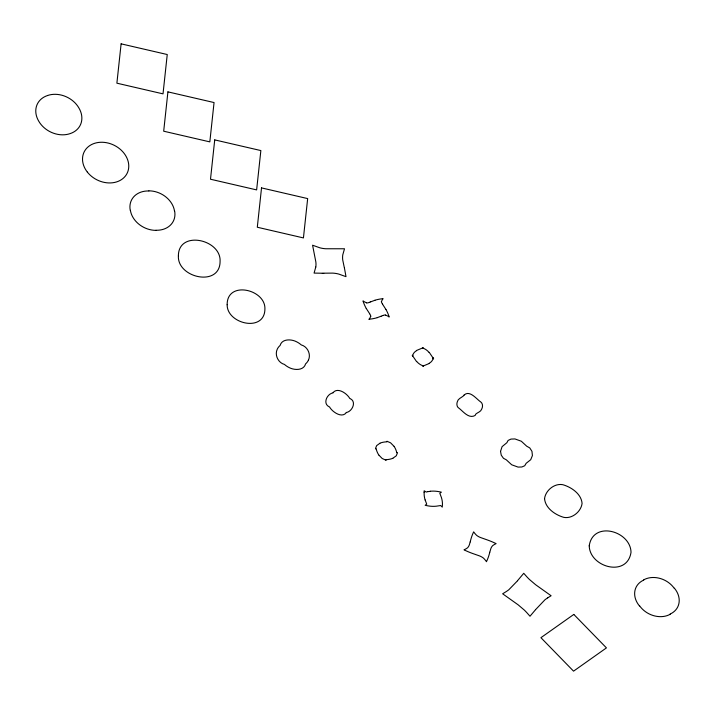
<?xml version="1.0" encoding="UTF-8"?>
<svg xmlns="http://www.w3.org/2000/svg" width="715" height="715" viewBox="0 0 715 715"><rect width="100%" height="100%" fill="white"/><g stroke="black" fill="none" stroke-linecap="round" stroke-linejoin="round"><path stroke-width="1.07" d="M424.111 492.304C423.629 488.425 425.371 493.332 427.579 491.732M412.689 355.963L412.725 355.677A5.014 4.031 26.7 0 1 412.778 355.373M433.111 357.992L433.076 358.269A5.014 4.031 26.7 0 1 433.022 358.572M333.074 392.615C337.712 386.887 347.115 393.554 349.832 398.541A1.931 1.555 26.7 0 1 350.127 398.586C357.008 401.705 352.012 411.84 346.23 412.51M346.23 412.769C341.6 418.632 331.912 411.5 329.508 406.889A1.931 1.555 26.7 0 1 329.177 406.799C322.492 403.707 326.934 393.786 333.074 392.875M370.629 316.414L370.021 317.925A20.208 16.266 26.7 0 1 369.298 318.953L369.065 319.248M381.56 301.498L382.168 299.987A20.208 16.266 26.7 0 1 382.891 298.95L383.124 298.656A44.589 35.893 26.7 0 0 374.964 300.229M315.771 267.061L314.073 273.094L321.929 273.228M470.184 541.907L471.051 538.699A69.561 55.985 26.7 0 1 473.652 531.862A20.967 16.874 26.7 0 0 476.708 535.41A12.611 10.144 26.7 0 0 480.909 537.662L487.782 540.102A69.561 55.985 26.7 0 1 496.121 543.632A20.967 16.874 26.7 0 0 492.564 545.742A12.611 10.144 26.7 0 0 490.704 549.093L489.829 552.078M470.148 542.059L469.469 544.419A12.611 10.144 26.7 0 1 467.592 547.753A20.967 16.874 26.7 0 1 463.99 549.826A69.561 55.985 26.7 0 0 472.365 553.392L479.238 555.805A12.611 10.144 26.7 0 1 483.42 558.075A20.967 16.874 26.7 0 1 486.441 561.65M489.784 552.266L489.096 554.804A69.561 55.985 26.7 0 1 486.486 561.633M308.397 360.199C311.302 354.336 307.495 346.525 301.238 344.907A17.258 13.889 26.7 0 0 296.493 341.743C291.363 339.026 281.96 338.597 280.11 345.461A17.258 13.889 26.7 0 0 277.286 349.135C274.399 355.006 278.189 362.818 284.454 364.427A17.258 13.889 26.7 0 0 289.191 367.599C294.294 370.316 303.786 370.736 305.582 363.881A17.258 13.889 26.7 0 0 308.406 360.199M386.672 441.504L386.815 441.396A1.242 1.001 26.7 0 1 387.164 441.37M386.189 459.977L386.136 460.013A1.242 1.001 26.7 0 1 385.751 460.049M517.401 580.848L523.746 573.296L526.794 576.746A62.053 49.943 26.7 0 0 529.475 579.499L535.606 584.709L551.104 595.747L547.663 597.865M535.598 609.618L544.955 599.778A62.053 49.943 26.7 0 1 547.672 597.865M517.106 581.215L508.803 589.768A62.053 49.943 26.7 0 1 506.086 591.671L502.645 593.79L518.143 604.827L524.274 610.038A62.053 49.943 26.7 0 1 526.955 612.8L530.003 616.241L535.455 609.797M416.416 350.52L423.119 347.731A9.894 7.963 26.7 0 1 422.592 347.883L422.61 348.116A5.014 4.031 26.7 0 1 422.967 348.214M429.384 363.426L422.797 366.187A9.894 7.963 26.7 0 1 423.209 366.071L423.495 366M379.906 443.264L376.653 445.615L375.545 448.385M393.009 458.154L396.262 455.804L397.37 453.033A1.242 1.001 26.7 0 0 397.272 452.667L397.12 452.515M370.719 301.846L374.919 300.264M381.193 316.182L382.74 315.538M370.584 301.909L369.449 302.374M381.05 316.236L377.27 317.639M428.088 491.634L430.376 491.285M324.27 273.184L332.618 273.112A25.239 20.315 26.7 0 1 338.74 274.068L345.997 276.66L344.55 268.652M323.824 273.193L323.252 273.202M322.876 273.21L322.304 273.219M387.226 441.37L390.613 442.844L393.894 446.169M385.626 460.049L382.168 458.485L379.022 455.249M423.521 365.91L423.191 365.83A5.014 4.031 26.7 0 1 422.833 365.731A11.306 9.107 26.7 0 1 416.782 361.531M366.527 302.767L364.677 301.953A20.208 16.266 26.7 0 1 363.354 301.122L362.979 300.872A44.589 35.893 26.7 0 0 366.223 308.424M385.662 315.145L387.512 315.95A20.208 16.266 26.7 0 1 388.826 316.781L389.21 317.04A44.589 35.893 26.7 0 0 385.966 309.479M375.795 448.904L375.652 448.752A1.242 1.001 26.7 0 1 375.554 448.439M386.198 459.772L386.029 459.647A20.538 16.534 26.7 0 0 392.839 458.288M429.206 352.316L433.603 358.787M416.595 361.629L412.26 355.292A9.894 7.963 26.7 0 1 412.457 355.65L412.591 355.927M382.525 304.17L385.912 309.434M369.664 313.733L366.268 308.478M433.21 358.027L433.344 358.295A9.894 7.963 26.7 0 0 433.558 358.716M425.175 500L426.712 504.164L425.148 505.291L427.454 505.773A28.055 22.585 26.7 0 0 436.168 506.211L440.69 505.541L442.263 507.132L442.415 505.156A28.055 22.585 26.7 0 0 441.396 497.452L439.814 493.287L441.378 492.161L439.073 491.688A28.055 22.585 26.7 0 0 430.358 491.241M344.201 267.088L342.753 260.09A25.239 20.315 26.7 0 1 342.789 254.799L344.505 248.775L325.951 248.757A25.239 20.315 26.7 0 1 319.837 247.801L312.58 245.209L315.816 261.77A25.239 20.315 26.7 0 1 315.789 267.07M344.308 267.562L344.469 268.313M369.396 302.302A6.381 5.139 26.7 0 1 366.589 302.954M382.596 304.134A6.381 5.139 26.7 0 1 381.354 301.516M382.793 315.601A6.381 5.139 26.7 0 1 385.6 314.957M377.216 317.683A44.589 35.893 26.7 0 1 369.065 319.23M369.592 313.769A6.381 5.139 26.7 0 1 370.835 316.387M412.698 355.346A11.306 9.107 26.7 0 1 416.568 350.707M422.985 348.142A11.306 9.107 26.7 0 1 429.018 352.415M433.102 358.599A11.306 9.107 26.7 0 1 429.232 363.238M639.469 605.971A21.682 17.455 26.7 0 1 643.732 580.097M670.268 614.23A21.682 17.455 26.7 0 1 639.657 605.882M643.598 579.91A21.682 17.455 26.7 0 1 674.2 588.266M674.388 588.177A21.682 17.455 26.7 0 1 670.125 614.042M425.13 500.008A28.055 22.585 26.7 0 1 424.156 492.313M380.076 443.13A20.538 16.534 26.7 0 1 386.958 441.852M394.081 446.339A20.538 16.534 26.7 0 1 396.762 452.711M378.834 455.08A20.538 16.534 26.7 0 1 376.153 448.707M130.246 210.308A22.809 18.358 26.7 0 1 148.899 190.977M155.977 230.373A22.809 18.358 26.7 0 1 130.389 210.317M148.872 190.842A22.809 18.358 26.7 0 1 174.469 210.907M174.612 210.907A22.809 18.358 26.7 0 1 155.959 230.248M464.08 395.091C463.123 397.138 457.877 398.255 457.287 401.875C456.492 403.984 456.796 406.996 458.941 408.185C462.891 411.08 468.745 419.196 475.118 415.451C475.368 412.778 480.757 412.519 481.722 409.025C482.92 406.835 482.92 403.546 480.757 401.955C476.887 399.56 469.746 389.586 464.08 395.091M544.553 498.641C545.339 508.24 555.332 514.943 563.849 517.374C572.25 518.983 581.081 511.565 582.082 503.423C581.295 493.824 571.303 487.13 562.785 484.69C554.375 483.081 545.545 490.49 544.553 498.641M589.223 545.813C589.732 567.29 627.216 577.702 631.023 552.293C630.514 530.816 593.03 520.404 589.223 545.813M178.384 255.925C177.231 277.983 220.104 287.439 220.086 261.341C221.239 239.275 178.366 229.828 178.384 255.925M227.156 304.724C226.843 324.118 265.167 332.922 264.916 308.576C265.238 289.182 226.914 280.378 227.156 304.724M500.536 451.38L501.26 455.187L503.467 458.306L506.327 459.825L511.699 464.786L518.062 467.092L521.87 466.984L524.739 465.733L526.16 463.311L530.709 459.709L532.416 455.553L531.96 451.344L529.752 447.903L526.705 446.205L521.324 441.235L514.961 438.939L510.993 439.082L508.115 440.431L506.864 442.719L502.082 446.652L500.536 451.38M121.112 43.847L116.885 83.181L163.02 93.862L167.247 54.528L121.112 43.847M167.918 91.869L163.69 131.203L209.826 141.883L214.053 102.549L167.918 91.869M214.723 139.89L210.496 179.224L256.631 189.904L260.859 150.57L214.723 139.89M261.529 187.902L257.302 227.236L303.437 237.925L307.665 198.591L261.529 187.902M573.814 614.426L540.924 637.682L573.546 671.153L606.445 647.888L573.814 614.426M87.346 172.083A24.006 19.323 26.7 0 0 127.047 173.459A24.006 19.323 26.7 0 0 102.531 142.267A24.006 19.323 26.7 0 0 87.346 172.083M47.592 95.515A23.595 18.992 26.7 0 0 38.78 121.255A23.595 18.992 26.7 0 0 70.043 133.642A23.595 18.992 26.7 0 0 78.856 107.894A23.595 18.992 26.7 0 0 47.583 95.497"/></g></svg>
